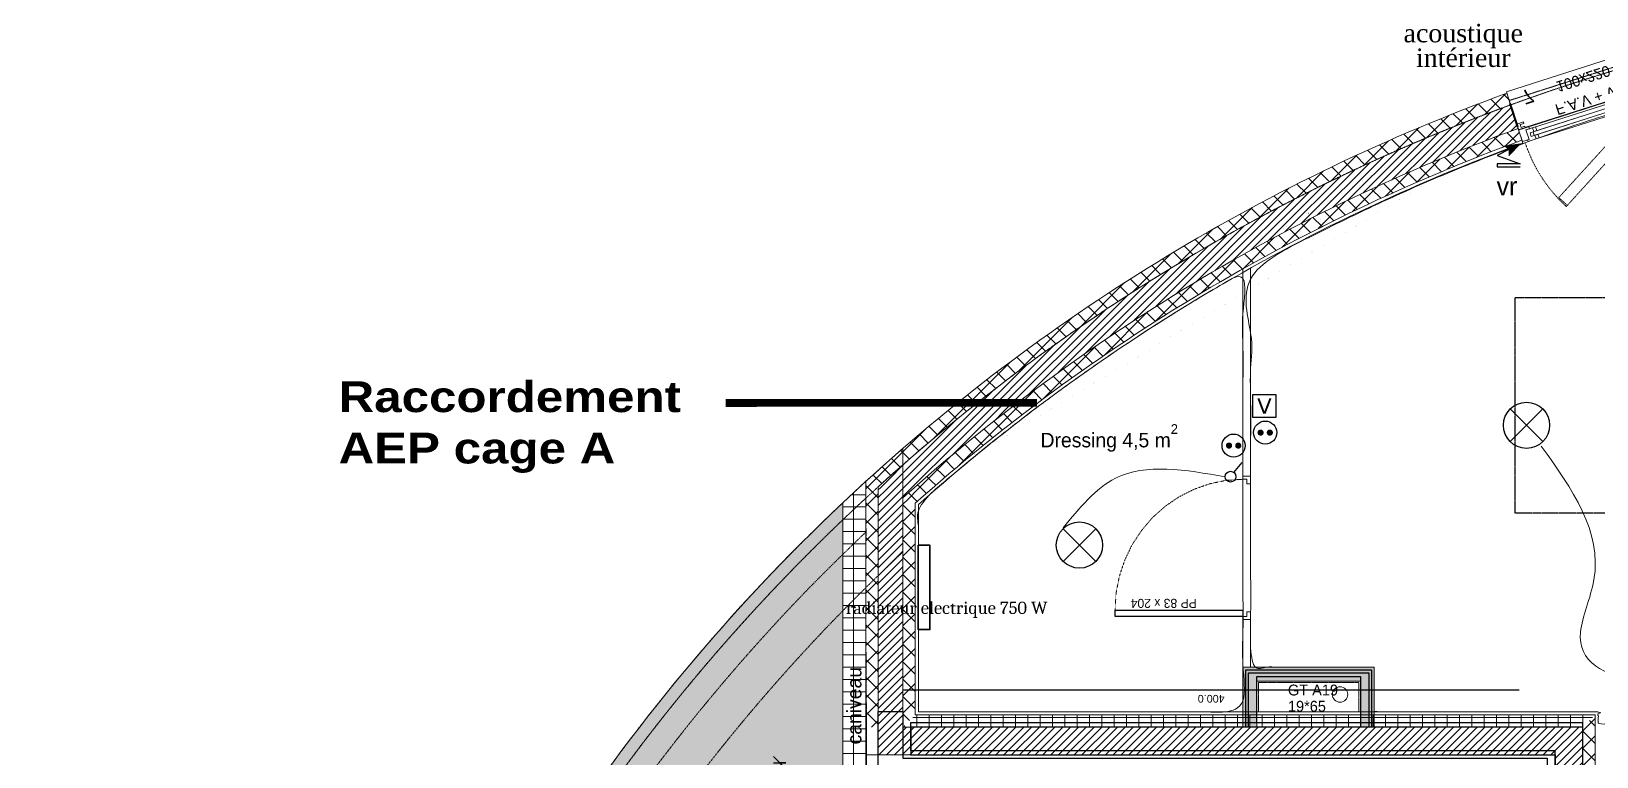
# Model space of a CAD drawing. Header units: centimetres. Extents: x 1724 to 19617, y -6503 to 8072.
# Drawn here: x 3281 to 4297, y 5004 to 5475 of the extents above; entities that cross this region are included whole.
import ezdxf

# ---------------------------------------------------------------- set-up
doc = ezdxf.new("R2010")
doc.units = ezdxf.units.CM
for name, pattern in [('ISO-03', [1.5, 0.6, -0.9]), ('prlm_ef', [0.165, 0.1, -0.065]), ('Style de ligne -14', [0.147638, 0.098425, -0.049213]), ('Style de ligne -17', [0.347222, 0.20828, -0.138942]), ('Style de ligne -18', [0.164042, 0.054681, -0.109361]), ('VW-01', [0.41656, 0.20828, -0.20828])]:
    doc.linetypes.add(name, pattern=pattern)
for name, color, linetype, lineweight in [('B amÈnagement intÈrieur', 7, 'Continuous', 5), ('B BATI-structure', 252, 'VW-01', 18), ('B GÈnÈral', 7, 'Continuous', 5), ('F REMPLISSAGE-vert clair-1', 7, 'Continuous', 5), ('F REMPLISSAGE-vert foncÈ', 7, 'Continuous', 5)]:
    doc.layers.add(name, color=color, linetype=linetype, lineweight=lineweight)
for name, color, linetype in [('B aménagement intérieur', 252, 'Continuous'), ('B Général', 252, 'Continuous'), ('C ANNOTATIONS-prestations', 252, 'Continuous'), ('C ANNOTATIONS-texte', 252, 'Continuous'), ('C ANNOTATIONS-textes-numérotation gaine', 252, 'ISO-03'), ('D SURFACES-shab', 252, 'Continuous'), ('F REMPLISSAGE-vert clair', 252, 'Continuous'), ('F REMPLISSAGE-vert foncé', 252, 'Continuous'), ('prlm-CHAUFF-CONV', 20, 'Continuous'), ('prlm-EAU-EUEV', 25, 'Continuous'), ('prlm-ELEC-CFA', 10, 'Continuous'), ('prlm-ELEC-CFO', 1, 'Continuous'), ('prlm-GT', 242, 'Continuous'), ('prlm-MOD', 64, 'Continuous'), ('prlm-MOD-PB', 123, 'Continuous'), ('prlm-VMC', 93, 'Continuous')]:
    doc.layers.add(name, color=color, linetype=linetype)
doc.styles.add('Arial', font='arial.ttf')
doc.styles.add('Eurostile', font='Eurosti.TTF')
doc.styles.add('Eurostile (bold)', font='Eurostib.TTF')
doc.styles.add('prlm-elec-cfo', font='comic.ttf', dxfattribs={"height": 12})
doc.styles.add('prlm-heavy', font='ariblk.ttf', dxfattribs={"height": 18})
doc.styles.add('prlm-mod', font='cambriaz.ttf', dxfattribs={"height": 18})
doc.styles.add('prlm-vmc', font='pala.ttf', dxfattribs={"height": 14})
doc.styles.get("Standard").update_dxf_attribs({"font": 'isocp.shx', "height": 15})
pattern_1 = [(45, (0.046, -2.938), (-5.656854, 5.656854), []), (135, (0.046, -2.938), (5.656854, 5.656854), [])]
pattern_2 = [(45, (0.0456, -2.938), (2.4253472, -2.6458333), [])]
pattern_3 = [(135, (0.046, -2.938), (-5.656854, -5.656854), []), (225, (0.046, -2.938), (-5.656854, 5.656854), [])]

# ---------------------------------------------------------------- blocks, each defined once
blk = doc.blocks.new('xi.eu')
at = {"layer": 'B Général', "linetype": 'Continuous', "lineweight": 18}
blk.add_circle((0, 0), 5, dxfattribs=at)
blk = doc.blocks.new('xi.PTCE')
at = {"layer": 'prlm-ELEC-CFO', "color": 0}
for points in [[(-10.6, 10.6), (10.6, -10.6)], [(10.6, 10.6), (-10.6, -10.6)]]:
    blk.add_lwpolyline(points, dxfattribs=at)
at = {"layer": 'prlm-ELEC-CFO', "color": 0, "linetype": 'ByBlock'}
blk.add_circle((0, 0), 15, dxfattribs=at)
blk = doc.blocks.new('xi.PC')
at = {"color": 0, "lineweight": 5}
blk.add_wipeout([(-7.5, -7.5), (7.5, -7.5), (7.5, 7.5), (-7.5, 7.5)], dxfattribs=at).dxf.layer = 'prlm-ELEC-CFO'
at = {"layer": 'prlm-ELEC-CFO', "color": 0, "linetype": 'ByBlock', "lineweight": 5, "const_width": 2}
for points in [[(-4, 0, 1), (-2, 0, 1)], [(2, 0, 1), (4, 0, 1)]]:
    blk.add_lwpolyline(points, format="xyb", close=True, dxfattribs=at)
at = {"layer": 'prlm-ELEC-CFO', "color": 0, "linetype": 'ByBlock', "lineweight": -2}
blk.add_circle((0, 0), 7.5, dxfattribs=at)
blk = doc.blocks.new('xi.TV')
at = {"layer": 'prlm-ELEC-CFA', "color": 0, "linetype": 'ByBlock', "lineweight": -2, "flags": 128}
blk.add_lwpolyline([(-7.5, 7.5), (7.5, 7.5), (7.5, -7.5), (-7.5, -7.5)], close=True, dxfattribs=at)
at = {"layer": 'prlm-ELEC-CFA', "color": 0, "linetype": 'ByBlock', "insert": (0, 0), "char_height": 10, "width": 11.36, "attachment_point": 5}
blk.add_mtext('{\\fVerdana|b0|i0|c0|p34;V}', dxfattribs=at)
blk = doc.blocks.new('xi.VR')
at = {"layer": 'prlm-ELEC-CFO', "lineweight": 5}
blk.add_hatch(color=0, dxfattribs=at).paths.add_polyline_path([(-3, 6), (-0.1, 3.7), (0, 0), (7.5, 7.5)])
at = {"layer": 'prlm-ELEC-CFO', "color": 0}
for points in [[(1, 4.2), (-7.5, 0), (7.5, -5.5), (-7.5, -5.5), (-7.5, -7.5), (7.5, -7.5)], [(-3, 6), (7.5, 7.5), (0, 0)]]:
    blk.add_lwpolyline(points, dxfattribs=at)
blk = doc.blocks.new('xi.SA')
at = {"layer": 'prlm-ELEC-CFO', "color": 0}
blk.add_lwpolyline([(0.2, -1.3), (5.5, 5.3)], dxfattribs=at)
blk.add_circle((-2, -4), 3.5, dxfattribs=at)
blk = doc.blocks.new('F 100x220 (all. vitrée fixe) + VR')
at = {"layer": 'B Général', "color": 7, "linetype": 'Continuous', "lineweight": 35}
for p, q in [((-50, 7), (-50, -9)), ((50, 7), (50, -9))]:
    blk.add_line(p, q, dxfattribs=at)
at = {"layer": 'B Général'}
blk.add_line((45, 9), (-45, 9), dxfattribs=at)
at = {"layer": 'B Général', "color": 7, "linetype": 'Style de ligne -14', "lineweight": 5, "flags": 128}
blk.add_lwpolyline([(-35.7, 65.8), (-36.2, 65), (-35.3, 64.5), (-38.6, 58.8), (42.6, 11.9), (45.9, 17.6), (46.8, 17.1), (47.2, 17.9)], close=True, dxfattribs=at)
at = {"layer": 'B Général', "lineweight": 5, "flags": 128}
for points in [[(-43, 10.5), (-43, 9), (-50, 9), (-50, 17), (-45.5, 17), (-45.5, 10.5)], [(-43.5, 15.5), (43.5, 15.5), (43.5, 13), (-43.5, 13)], [(-41, 18), (41, 18), (41, 15.5), (-41, 15.5)], [(-41, 13), (41, 13), (41, 10.5), (-41, 10.5)], [(43, 10.5), (43, 9), (50, 9), (50, 17), (45.5, 17), (45.5, 10.5)], [(-50, 9), (-50, 5), (-45.5, 5), (-45.5, 6), (-48, 6), (-48, 8), (-45.5, 8), (-45.5, 9)], [(50, 9), (50, 5), (45.5, 5), (45.5, 6), (48, 6), (48, 8), (45.5, 8), (45.5, 9)]]:
    blk.add_lwpolyline(points, close=True, dxfattribs=at)
at = {"layer": 'B Général', "color": 7, "linetype": 'Continuous', "lineweight": 5, "flags": 128}
for points in [[(-39, 15.5), (-41.5, 15.5), (-41.5, 13), (-39, 13), (-39, 10.5), (-45.5, 10.5), (-45.5, 17), (-46.5, 17), (-46.5, 18), (-39, 18)], [(39, 15.5), (41.5, 15.5), (41.5, 13), (39, 13), (39, 10.5), (45.5, 10.5), (45.5, 17), (46.5, 17), (46.5, 18), (39, 18)]]:
    blk.add_lwpolyline(points, close=True, dxfattribs=at)
at = {"layer": 'B Général', "color": 7, "linetype": 'Style de ligne -17', "lineweight": 5, "flags": 128}
blk.add_lwpolyline([(-50, 9), (50, 9), (50, -11), (-50, -11)], close=True, dxfattribs=at)
at = {"layer": 'B Général', "lineweight": 13, "flags": 128}
blk.add_lwpolyline([(-50, -9), (-50, -17), (50, -17), (50, -9)], dxfattribs=at)
at = {"layer": 'B Général'}
blk.add_circle((47, 17.5), 0.5, dxfattribs=at)
at = {"layer": 'B Général', "color": 7, "linetype": 'Style de ligne -18', "lineweight": 5}
blk.add_arc((49, 17.5), 97.5, 150.2938, 179.7062, dxfattribs=at)
at = {"layer": 'B Général', "color": 7, "insert": (-23.1, 7.7), "char_height": 7.05, "attachment_point": 1, "line_spacing_factor": 0.895453, "style": 'Eurostile'}
blk.add_mtext('F.A.V + VR', dxfattribs=at)
at = {"layer": 'C ANNOTATIONS-prestations', "insert": (-41.1, -5.2), "char_height": 9.4, "attachment_point": 1, "rotation": 360, "line_spacing_factor": 0.895453, "style": 'Eurostile (bold)'}
blk.add_mtext('7', dxfattribs=at)
at = {"layer": 'C ANNOTATIONS-prestations', "insert": (0, -6.3), "char_height": 7.05, "width": 100, "attachment_point": 2, "rotation": 360, "line_spacing_factor": 0.895453, "style": 'Eurostile'}
blk.add_mtext('100x220', dxfattribs=at)
blk = doc.blocks.new('Groupe-68-1')
at = {"layer": 'B Général', "color": 7, "linetype": 'VW-01', "lineweight": 5, "flags": 128}
blk.add_lwpolyline([(3822.8, 5152.5), (3822.8, 5174.4, 0.122759), (3492.7, 4670.8)], format="xyb", dxfattribs=at)
at = {"layer": 'B Général', "color": 7, "linetype": 'VW-01', "lineweight": 13}
blk.add_rational_spline([(3823, 5152.6), (3606.3, 4947.5), (3507.9, 4665.9), (3459.2, 4503.7), (3410.5, 4341.5), (3406.7, 4324.9), (3403, 4308.4), (3613, 4308.4), (3823, 4308.4), (3822.6, 5140.5), (3823, 5152.6)], [1, 0.971765738928, 1, 1, 1, 1, 1, 1, 1, 1, 1], degree=2, knots=[0, 0, 0, 1, 1, 2, 2, 3, 3, 4, 4, 5, 5, 5], dxfattribs=at)
blk = doc.blocks.new('Groupe-72-1')
at = {"layer": 'B Général', "color": 7, "linetype": 'VW-01', "lineweight": 5, "flags": 128}
blk.add_lwpolyline([(4077.5, 5054.7), (4142.7, 5054.7), (4142.7, 5035.7), (4077.5, 5035.7)], close=True, dxfattribs=at)
at = {"layer": 'C ANNOTATIONS-textes-numérotation gaine', "color": 7, "insert": (4096.7, 5053.4), "char_height": 7.05, "width": 46.049, "attachment_point": 1, "line_spacing_factor": 0.895453, "style": 'Eurostile'}
blk.add_mtext('GT A19\\P19*65', dxfattribs=at)
blk = doc.blocks.new('Groupe-129-1')
at = {"layer": 'C ANNOTATIONS-prestations', "flags": 128}
blk.add_lwpolyline([(3852, 4561.7), (3852, 4543.7), (4288, 4543.7), (4288, 5025.7), (3852, 5025.7), (3852, 5007.7), (4270, 5007.7), (4270, 4561.7), (3852, 4561.7)], close=True, dxfattribs=at)
blk.add_lwpolyline([(3762.9, 5002.7), (3770.9, 5002.7), (3766.9, 5002.7), (3770.9, 4998.7), (3762.9, 5006.7)], dxfattribs=at)
blk = doc.blocks.new('PP 80')
at = {"layer": 'B Général', "flags": 128}
blk.add_lwpolyline([(-43, 2.5), (-43, 85.5), (-39, 85.5), (-39, 2.5)], close=True, dxfattribs=at)
at = {"layer": 'B Général', "linetype": 'Style de ligne -18', "lineweight": 5, "flags": 128}
blk.add_lwpolyline([(46, 2.5), (45.3, 13.3), (43.1, 24), (39.5, 34.3), (34.6, 44), (28.4, 53), (21.1, 61.2), (12.7, 68.3), (3.5, 74.4), (-6.5, 79.2), (-17, 82.7), (-27.9, 84.8), (-39, 85.5)], dxfattribs=at)
at = {"layer": 'B Général', "color": 7, "linetype": 'Continuous', "lineweight": 5, "flags": 128}
for points in [[(-45, 2.5), (-43, 2.5), (-43, 0), (-40, 0), (-40, -2.5), (-45, -2.5)], [(48, 2.5), (46, 2.5), (46, 0), (43, 0), (43, -2.5), (48, -2.5), (48, -2.5), (48, -2.5), (48, 1.8), (48, 1.8)]]:
    blk.add_lwpolyline(points, close=True, dxfattribs=at)
at = {"layer": 'C ANNOTATIONS-prestations', "insert": (-37.5, 32.5), "char_height": 5.874, "attachment_point": 1, "rotation": 90, "line_spacing_factor": 0.895453, "style": 'Eurostile'}
blk.add_mtext('PP 83 x 204', dxfattribs=at)
blk = doc.blocks.new('Groupe-46-1')
at = {"layer": 'B Général', "color": 7, "linetype": 'VW-01', "lineweight": 5}
blk.add_line((70, -115), (-70, -80.4), dxfattribs=at)
at = {"layer": 'B Général', "linetype": 'VW-01', "flags": 128}
for points in [[(-70, 35), (70, 35), (70, -155), (-70, -155)], [(-70, -115), (70, -115), (70, -155), (-70, -155)]]:
    blk.add_lwpolyline(points, close=True, dxfattribs=at)

msp = doc.modelspace()

# ---------------------------------------------------------------- hatches: boundary and pattern name
at = {"layer": 'B GÈnÈral', "linetype": 'Continuous', "lineweight": 5, "true_color": 0x808080}
h = msp.add_hatch(dxfattribs=at)
h.set_pattern_fill('02_ISOLANT', color=8, angle=45, style=0, pattern_type=2)
h.set_pattern_definition([(90, (3822.886, 4581.777), (-8, -4e-16), []), (180, (3822.886, 4581.777), (1e-15, 8), [])])
h.paths.add_polyline_path([(3807.886, 4581.777), (3807.886, 5168.48), (3822.886, 5182.466), (3822.886, 4581.777)])
h = msp.add_hatch(dxfattribs=at)
h.set_pattern_fill('02_ISOLANT', color=8, angle=90, style=0, pattern_type=2)
h.set_pattern_definition(pattern_3)
h.paths.add_polyline_path([(3822.996, 5022.777), (3830.996, 5022.777), (3830.996, 5178.909), (3822.996, 5182.466)])
at = {"layer": 'B GÈnÈral', "linetype": 'Continuous', "lineweight": 5}
h = msp.add_hatch(dxfattribs=at)
h.set_pattern_fill('50_BETON', style=0, pattern_type=2)
h.set_pattern_definition(pattern_2)
h.paths.add_polyline_path([(3830.996, 5004.777), (3846.996, 5022.777), (3846.996, 5171.795), (3830.996, 5178.909)])
at = {"layer": 'B GÈnÈral', "linetype": 'Continuous', "lineweight": 5, "true_color": 0x808080}
h = msp.add_hatch(dxfattribs=at)
h.set_pattern_fill('02_ISOLANT', color=8, angle=90, style=0, pattern_type=2)
h.set_pattern_definition(pattern_3)
h.paths.add_polyline_path([(3846.996, 5022.777), (3854.996, 5030.777), (3854.996, 5168.238), (3846.996, 5171.795)])
at = {"layer": 'B GÈnÈral', "linetype": 'Continuous', "lineweight": 0, "true_color": 0xeeeeee}
h = msp.add_hatch(color=7, dxfattribs=at)
edge = h.paths.add_edge_path()
edge.add_line((3485.145, 4670.51), (3485.086, 4670.342))
edge.add_line((3485.086, 4670.342), (3281.489, 3992.09))
edge.add_line((3281.489, 3992.09), (3815.996, 3992.09))
edge.add_line((3815.996, 3992.09), (3815.996, 4548.777))
edge.add_line((3815.996, 4548.777), (3477.829, 4548.777))
edge.add_line((3477.829, 4548.777), (3487.605, 4581.343))
edge.add_line((3487.605, 4581.343), (3807.886, 4581.777))
edge.add_line((3807.886, 4581.777), (3807.886, 5168.48))
edge.add_arc((4668.456, 4257.162), 1253.428, 133.359454, 160.744944)
edge.add_line((3485.145, 4670.51), (3485.145, 4670.51))
at = {"layer": 'B GÈnÈral', "linetype": 'Continuous', "lineweight": 5, "true_color": 0x808080}
h = msp.add_hatch(dxfattribs=at)
h.set_pattern_fill('02_ISOLANT', color=8, angle=-135, style=0, pattern_type=2)
h.set_pattern_definition([(270, (0.046, -2.938), (8, 1e-15), []), (0, (0.046, -2.938), (0, -8), [])])
h.paths.add_polyline_path([(4296.045, 5030.777), (3854.996, 5030.777), (3846.996, 5022.777), (4288.045, 5022.777)])
h = msp.add_hatch(dxfattribs=at)
h.set_pattern_fill('02_ISOLANT', color=8, angle=-90, style=0, pattern_type=2)
h.set_pattern_definition([(315, (0.046, -2.938), (5.656854, 5.656854), []), (45, (0.046, -2.938), (5.656854, -5.656854), [])])
h.paths.add_polyline_path([(4296.045, 5030.777), (4288.045, 5022.777), (4288.045, 4640.5), (4296.045, 4648.5)])
at = {"layer": 'B GÈnÈral', "linetype": 'Continuous', "lineweight": 5}
h = msp.add_hatch(dxfattribs=at)
h.set_pattern_fill('50_BETON', style=0, pattern_type=2)
h.set_pattern_definition(pattern_2)
h.paths.add_polyline_path([(3846.996, 5022.777), (3830.996, 5004.777), (4270.045, 5004.777), (4288.045, 5022.777)])
h = msp.add_hatch(dxfattribs=at)
h.set_pattern_fill('50_BETON', style=0, pattern_type=2)
h.set_pattern_definition(pattern_2)
h.paths.add_polyline_path([(4288.045, 5022.777), (4270.045, 5004.777), (4270.045, 4548.432), (4288.045, 4548.432)])

# ---------------------------------------------------------------- linework, layer by layer
at = {"layer": 'B amÈnagement intÈrieur', "color": 9, "linetype": 'Continuous', "true_color": 0xc0dcc0}
for points in [[(4076.551, 5022.777), (4067.551, 5022.777), (4076.551, 5052.754), (4067.551, 5061.754)], [(4076.551, 5052.754), (4067.551, 5061.754), (4143.77, 5052.754), (4152.77, 5061.754)], [(4143.77, 5052.754), (4152.77, 5061.754), (4143.77, 5022.777), (4152.77, 5022.777)]]:
    msp.add_solid(points, dxfattribs=at)
at = {"layer": 'B aménagement intérieur', "color": 7, "linetype": 'Continuous', "lineweight": 13}
for p, q in [((4067.551, 5022.777), (4067.551, 5061.754)), ((4067.551, 5061.754), (4152.77, 5061.754)), ((4152.77, 5061.754), (4152.77, 5022.777)), ((4076.551, 5022.777), (4076.551, 5052.754)), ((4076.551, 5052.754), (4143.77, 5052.754)), ((4143.77, 5052.754), (4143.77, 5022.777)), ((4076.551, 5022.777), (4067.551, 5022.777)), ((4143.77, 5022.777), (4152.77, 5022.777))]:
    msp.add_line(p, q, dxfattribs=at)
at = {"layer": 'B BATI-structure', "color": 1, "linetype": 'VW-01', "lineweight": 5, "true_color": 0xff0000, "flags": 128}
msp.add_lwpolyline([(3335.994, 3992.09), (3281.489, 3992.09), (3485.086, 4670.342), (3485.145, 4670.51, -0.13081688), (3846.996, 5203.82), (3846.996, 5136.563, 0.12131386), (3532.654, 4654.896), (3482.814, 4488.862), (3470.867, 4441.398)], format="xyb", close=True, dxfattribs=at)
at = {"layer": 'B Général', "color": 7, "linetype": 'Continuous', "lineweight": 13}
for p, q in [((4238.792, 5434.444), (4249.16, 5402.034)), ((3822.996, 5182.466), (3822.996, 5022.777)), ((3856.996, 5167.349), (3856.996, 5032.777)), ((4067.551, 5092.777), (4067.551, 5061.754)), ((4072.551, 5092.777), (4072.551, 5061.754)), ((3856.996, 5032.777), (4298.045, 5032.777)), ((3822.996, 5022.777), (3822.996, 5004.777)), ((3856.996, 5022.777), (4288.045, 5022.777)), ((4288.045, 5022.777), (4288.045, 4640.5))]:
    msp.add_line(p, q, dxfattribs=at)
at = {"layer": 'B Général', "color": 7, "linetype": 'Continuous', "lineweight": 5}
for p, q in [((3822.996, 5182.466), (3822.996, 5022.777)), ((4067.551, 5185.777), (4072.551, 5185.777)), ((3830.996, 5178.909), (3830.996, 5022.777)), ((3846.996, 5171.795), (3846.996, 5022.777)), ((3854.996, 5168.238), (3854.996, 5030.777)), ((3854.996, 5168.238), (3854.996, 5030.777)), ((3856.996, 5167.349), (3856.996, 5032.777)), ((4067.551, 5092.777), (4067.551, 5061.754)), ((4067.551, 5092.777), (4072.551, 5092.777)), ((4072.551, 5092.777), (4072.551, 5061.754)), ((3854.996, 5030.777), (4296.045, 5030.777)), ((3856.996, 5032.777), (4298.045, 5032.777)), ((4296.045, 5030.777), (4296.045, 4648.5)), ((3846.996, 5022.777), (3856.996, 5022.777)), ((4288.045, 5022.777), (3856.996, 5022.777)), ((3856.996, 5022.777), (4288.045, 5022.777)), ((4288.045, 4640.5), (4288.045, 5022.777)), ((4288.045, 5022.777), (4288.045, 4640.5)), ((3822.996, 5004.777), (3830.996, 5004.777)), ((4270.045, 5004.777), (3830.996, 5004.777)), ((4270.045, 4548.432), (4270.045, 5004.777))]:
    msp.add_line(p, q, dxfattribs=at)
at = {"layer": 'B Général', "color": 7, "linetype": 'Continuous', "lineweight": 18}
for p, q in [((3830.996, 5178.909), (3830.996, 5022.777)), ((3846.996, 5171.795), (3846.996, 5022.777)), ((3830.996, 5004.777), (3830.996, 5022.777)), ((3846.996, 5022.777), (3856.996, 5022.777)), ((4288.045, 5022.777), (3856.996, 5022.777)), ((4288.045, 4640.5), (4288.045, 5022.777)), ((4270.045, 5004.777), (3830.996, 5004.777)), ((4270.045, 4548.432), (4270.045, 5004.777))]:
    msp.add_line(p, q, dxfattribs=at)
at = {"layer": 'B Général', "color": 7, "linetype": 'Continuous', "lineweight": 5, "flags": 128}
msp.add_lwpolyline([(3807.886, 4581.777), (3807.886, 5168.48), (3822.886, 5182.466), (3822.886, 4581.777)], close=True, dxfattribs=at)
msp.add_lwpolyline([(3485.145, 4670.51), (3485.086, 4670.342), (3281.489, 3992.09), (3815.996, 3992.09), (3815.996, 4548.777), (3477.829, 4548.777), (3487.605, 4581.343), (3807.886, 4581.777), (3807.886, 5168.48, 0.12006372), (3485.145, 4670.51)], format="xyb", close=True, dxfattribs=at)
at = {"layer": 'F REMPLISSAGE-vert clair'}
for p, q in [((4069.351, 5022.777), (4069.351, 5059.954)), ((4069.351, 5059.954), (4150.97, 5059.954)), ((4071.151, 5022.777), (4071.151, 5058.154)), ((4071.151, 5022.777), (4071.151, 5058.154)), ((4071.151, 5058.154), (4149.17, 5058.154)), ((4071.151, 5058.154), (4149.17, 5058.154)), ((4149.17, 5058.154), (4149.17, 5022.777)), ((4149.17, 5058.154), (4149.17, 5022.777)), ((4150.97, 5059.954), (4150.97, 5022.777))]:
    msp.add_line(p, q, dxfattribs=at)
at = {"layer": 'F REMPLISSAGE-vert clair', "color": 7, "linetype": 'Continuous', "lineweight": 13}
for p, q in [((4076.551, 5022.777), (4076.551, 5052.754)), ((4076.551, 5052.754), (4143.77, 5052.754)), ((4143.77, 5052.754), (4143.77, 5022.777))]:
    msp.add_line(p, q, dxfattribs=at)
at = {"layer": 'F REMPLISSAGE-vert clair-1', "color": 9, "linetype": 'Continuous', "true_color": 0xc0dcc0}
for points in [[(4069.351, 5022.777), (4071.151, 5022.777), (4069.351, 5059.954), (4071.151, 5058.154)], [(4069.351, 5059.954), (4071.151, 5058.154), (4150.97, 5059.954), (4149.17, 5058.154)], [(4071.151, 5022.777), (4076.551, 5022.777), (4071.151, 5058.154), (4076.551, 5052.754)], [(4071.151, 5058.154), (4076.551, 5052.754), (4149.17, 5058.154), (4143.77, 5052.754)], [(4149.17, 5058.154), (4143.77, 5052.754), (4149.17, 5022.777), (4143.77, 5022.777)], [(4150.97, 5059.954), (4149.17, 5058.154), (4150.97, 5022.777), (4149.17, 5022.777)]]:
    msp.add_solid(points, dxfattribs=at)
at = {"layer": 'F REMPLISSAGE-vert foncÈ', "color": 54, "linetype": 'Continuous', "true_color": 0x99aa00}
for points in [[(4067.551, 5022.777), (4069.351, 5022.777), (4067.551, 5061.754), (4069.351, 5059.954)], [(4067.551, 5061.754), (4069.351, 5059.954), (4152.77, 5061.754), (4150.97, 5059.954)], [(4152.77, 5061.754), (4150.97, 5059.954), (4152.77, 5022.777), (4150.97, 5022.777)]]:
    msp.add_solid(points, dxfattribs=at)
at = {"layer": 'F REMPLISSAGE-vert foncé', "color": 7, "linetype": 'Continuous', "lineweight": 13}
for p, q in [((4067.551, 5022.777), (4067.551, 5061.754)), ((4067.551, 5061.754), (4152.77, 5061.754)), ((4152.77, 5061.754), (4152.77, 5022.777))]:
    msp.add_line(p, q, dxfattribs=at)
at = {"layer": 'F REMPLISSAGE-vert foncé'}
for p, q in [((4069.351, 5022.777), (4069.351, 5059.954)), ((4069.351, 5059.954), (4150.97, 5059.954)), ((4150.97, 5059.954), (4150.97, 5022.777))]:
    msp.add_line(p, q, dxfattribs=at)
at = {"layer": 'prlm-CHAUFF-CONV', "lineweight": 30}
msp.add_lwpolyline([(3856.951, 5140.991), (3864.452, 5140.991), (3864.452, 5086.166), (3856.951, 5086.166)], close=True, dxfattribs=at)
at = {"layer": 'prlm-ELEC-CFO', "lineweight": 13}
for points in [[(4420.367, 5050.759), (4286.564, 5084.535), (4295.222, 5118.425), (4261.119, 5205.307)], [(4056.009, 5185.406), (3984.883, 5184.428), (3950.943, 5152.31)]]:
    msp.add_spline(points, degree=3, dxfattribs=at)
at = {"layer": 'prlm-GT'}
msp.add_lwpolyline([(4076.505, 5055.692), (4143.725, 5055.692), (4143.725, 5025.715), (4076.505, 5025.715)], close=True, dxfattribs=at)
at = {"layer": 'prlm-MOD', "color": 0}
msp.add_line((4246.751, 5046.857), (3847.151, 5046.857), dxfattribs=at)
at = {"layer": 'prlm-MOD', "linetype": 'Continuous', "lineweight": -3}
msp.add_lwpolyline([(3846.951, 5002.715), (4264.951, 5002.715), (4264.951, 4566.715), (3846.951, 4566.715), (3846.951, 4536.715), (3830.951, 4536.715), (3830.951, 4729.715), (3846.951, 4729.715), (3846.951, 4584.715), (4246.951, 4584.715), (4246.951, 4984.715), (3846.951, 4984.715), (3846.951, 4844.715), (3830.951, 4844.715), (3830.951, 5032.942), (3846.951, 5032.942), (3846.951, 5002.715)], dxfattribs=at)
msp.add_lwpolyline([(3851.951, 4561.715), (3851.951, 4543.715), (4287.951, 4543.715), (4287.951, 5025.715), (3851.951, 5025.715), (3851.951, 5007.715), (4269.951, 5007.715), (4269.951, 4561.715), (3851.951, 4561.715)], close=True, dxfattribs=at)
at = {"layer": 'prlm-MOD-PB', "linetype": 'prlm_ef', "ltscale": 300, "const_width": 5, "flags": 128}
msp.add_lwpolyline([(3732.006, 5233.3), (3933.986, 5233.461)], dxfattribs=at)

# ---------------------------------------------------------------- block references
at = {"layer": 'B aménagement intérieur', "color": 7, "rotation": 90}
msp.add_blockref('PP 80', (4070.051, 5137.777), dxfattribs=at)
at = {"layer": 'B Général', "rotation": 90}
msp.add_blockref('Groupe-46-1', (4279.091, 5231.765), dxfattribs=at)
at = {"layer": 'B Général', "color": 7}
msp.add_blockref('Groupe-68-1', (0.046, -2.938), dxfattribs=at)
at = {"layer": 'B Général', "color": 252, "true_color": 0x989898}
msp.add_blockref('Groupe-129-1', (0.046, -2.938), dxfattribs=at)
at = {"layer": 'prlm-EAU-EUEV', "xscale": -1, "rotation": 90}
msp.add_blockref('xi.eu', (4130.552, 5044.068), dxfattribs=at)
at = {"layer": 'prlm-ELEC-CFO'}
for name, p in [('xi.VR', (4239.959, 5394.057)), ('xi.PTCE', (4251.517, 5218.821)), ('xi.PC', (4081.984, 5214.091)), ('xi.SA', (4061.509, 5189.455)), ('xi.PTCE', (3961.475, 5141.083))]:
    msp.add_blockref(name, p, dxfattribs=at)

# ---------------------------------------------------------------- texts
at = {"layer": 'C ANNOTATIONS-prestations', "insert": (3810.635, 5011.615), "char_height": 9.3982, "attachment_point": 1, "rotation": 90, "line_spacing_factor": 0.895453, "style": 'Eurostile'}
msp.add_mtext('caniveau', dxfattribs=at)
at = {"layer": 'C ANNOTATIONS-texte', "insert": (3980.806, 5201.675), "char_height": 9.39822, "attachment_point": 8, "line_spacing_factor": 0.895453, "style": 'Eurostile'}
msp.add_mtext('Dressing 4,5 m{\\H0.6667x;\\S2^ ;}', dxfattribs=at)
at = {"layer": 'prlm-CHAUFF-CONV', "insert": (3809.872, 5104.34), "char_height": 8, "attachment_point": 1, "style": 'prlm-mod'}
msp.add_mtext_dynamic_manual_height_columns('radiateur electrique 750 W', width=227.5317, gutter_width=0.9, heights=[0], dxfattribs=at)
at = {"layer": 'prlm-ELEC-CFO', "lineweight": 20, "insert": (4238.831, 5374.054), "char_height": 12, "attachment_point": 5, "line_spacing_factor": 0.8, "style": 'prlm-elec-cfo', "bg_fill": 3, "box_fill_scale": 1.1, "bg_fill_color": 256, "bg_fill_transparency": 0}
msp.add_mtext('vr', dxfattribs=at)
at = {"layer": 'prlm-MOD', "color": 0, "insert": (4046.951, 5041.314), "char_height": 5, "attachment_point": 5, "rotation": 180, "style": 'Arial'}
msp.add_mtext('\\A1;400.0', dxfattribs=at)
at = {"layer": 'prlm-MOD-PB', "linetype": 'prlm_ef', "ltscale": 300, "insert": (3480.849, 5247.394), "char_height": 20, "width": 222.4685, "attachment_point": 1, "style": 'prlm-heavy'}
msp.add_mtext('Raccordement AEP cage A', dxfattribs=at)
at = {"layer": 'prlm-VMC', "insert": (4210.492, 5473.401), "char_height": 12, "width": 20.51, "attachment_point": 5, "line_spacing_factor": 0.8, "style": 'prlm-vmc', "bg_fill": 2}
msp.add_mtext('Auvent acoustique intérieur', dxfattribs=at)

# ---------------------------------------------------------------- next in the draw order: block references
at = {"layer": 'B Général', "color": 7, "xscale": -1, "rotation": 197.7395661318826}
msp.add_blockref('F 100x220 (all. vitrée fixe) + VR', (4291.29, 5434.437), dxfattribs=at)
at = {"layer": 'prlm-ELEC-CFA'}
msp.add_blockref('xi.TV', (4081.474, 5231.286), dxfattribs=at)
at = {"layer": 'prlm-ELEC-CFO'}
msp.add_blockref('xi.PC', (4061.509, 5205.64), dxfattribs=at)

# ---------------------------------------------------------------- next in the draw order: hatches: boundary and pattern name
at = {"layer": 'B GÈnÈral', "linetype": 'Continuous', "lineweight": 5, "true_color": 0x808080}
h = msp.add_hatch(dxfattribs=at)
h.set_pattern_fill('02_ISOLANT', color=8, style=0, pattern_type=2)
h.set_pattern_definition(pattern_1)
edge = h.paths.add_edge_path()
edge.add_arc((4667.805, 4257.468), 1244.726, 110.041727, 132.244567)
edge.add_line((3830.98, 5178.917), (3822.996, 5182.466))
edge.add_arc((4667.805, 4257.468), 1252.726, 110.027018, 132.405726, ccw=False)
edge.add_line((4238.792, 5434.444), (4241.232, 5426.818))
at = {"layer": 'B GÈnÈral', "linetype": 'Continuous', "lineweight": 5}
h = msp.add_hatch(dxfattribs=at)
h.set_pattern_fill('50_BETON', style=0, pattern_type=2)
h.set_pattern_definition(pattern_2)
edge = h.paths.add_edge_path()
edge.add_arc((4667.805, 4257.468), 1228.726, 110.071722, 131.915331)
edge.add_line((3846.977, 5171.804), (3830.98, 5178.917))
edge.add_arc((4667.805, 4257.468), 1244.726, 110.041727, 132.244567, ccw=False)
edge.add_line((4241.232, 5426.818), (4246.111, 5411.566))
at = {"layer": 'B GÈnÈral', "linetype": 'Continuous', "lineweight": 5, "true_color": 0x808080}
h = msp.add_hatch(dxfattribs=at)
h.set_pattern_fill('02_ISOLANT', color=8, style=0, pattern_type=2)
h.set_pattern_definition(pattern_1)
edge = h.paths.add_edge_path()
edge.add_arc((4667.805, 4257.468), 1220.726, 110.087014, 131.747151)
edge.add_line((3854.991, 5168.24), (3846.977, 5171.804))
edge.add_arc((4667.805, 4257.468), 1228.726, 110.071722, 131.915331, ccw=False)
edge.add_line((4246.111, 5411.566), (4248.55, 5403.94))

# ---------------------------------------------------------------- next in the draw order: linework, layer by layer
at = {"layer": 'B Général', "color": 7, "linetype": 'Continuous', "lineweight": 13}
for p, q in [((4067.551, 5320.659), (4067.551, 5185.777)), ((4072.551, 5320.659), (4072.551, 5185.777))]:
    msp.add_line(p, q, dxfattribs=at)
at = {"layer": 'B Général', "color": 7, "linetype": 'Continuous', "lineweight": 5}
for p, q in [((4067.551, 5320.659), (4067.551, 5185.777)), ((4072.551, 5320.659), (4072.551, 5185.777))]:
    msp.add_line(p, q, dxfattribs=at)
at = {"layer": 'B Général', "color": 1, "linetype": 'VW-01', "lineweight": 5, "true_color": 0xff0000, "flags": 128}
msp.add_lwpolyline([(4569.481, 5498.311, 0.29724608), (3492.697, 4667.872), (3431.643, 4464.48)], format="xyb", dxfattribs=at)
at = {"layer": 'B Général', "color": 7, "linetype": 'Continuous', "lineweight": 5}
for radius, start, end in [(1252.726, 110.027018, 132.405726), (1244.726, 110.041727, 132.244567), (1228.726, 110.071722, 131.915331), (1220.726, 110.087014, 131.747151), (1220.726, 110.087014, 131.747151), (1218.726, 110.090868, 131.704726)]:
    msp.add_arc((4667.805, 4257.468), radius, start, end, dxfattribs=at)
at = {"layer": 'B Général', "color": 7, "linetype": 'Continuous', "lineweight": 13}
for radius, start, end in [(1252.726, 110.027018, 132.405726), (1218.726, 110.090868, 131.704726)]:
    msp.add_arc((4667.805, 4257.468), radius, start, end, dxfattribs=at)
at = {"layer": 'B Général', "color": 7, "linetype": 'Continuous', "lineweight": 18}
for radius, start, end in [(1244.726, 110.041727, 132.244567), (1228.726, 110.071722, 131.915331)]:
    msp.add_arc((4667.805, 4257.468), radius, start, end, dxfattribs=at)
at = {"layer": 'D SURFACES-shab', "lineweight": 18}
for points, knots in [([(4152.77, 5061.754), (4152.77, 5047.265), (4152.77, 5032.777), (4225.408, 5032.777), (4298.045, 5032.777), (4298.045, 5028.777), (4298.045, 5024.777), (4366.028, 5024.777), (4434.01, 5024.777), (4434.01, 5239.168), (4434.01, 5453.559), (4247.172, 5417.078), (4072.551, 5320.659), (4072.551, 5191.206), (4072.551, 5061.754), (4112.661, 5061.754), (4152.77, 5061.754)], [0, 0, 0, 1, 1, 2, 2, 3, 3, 4, 4, 5, 5, 6, 6, 7, 7, 8, 8, 8]), ([(3856.996, 5032.777), (3856.996, 5100.063), (3856.996, 5167.349), (3954.229, 5253.909), (4067.551, 5318.123), (4067.551, 5175.45), (4067.551, 5032.777), (3962.274, 5032.777), (3856.996, 5032.777)], [0, 0, 0, 1, 1, 2, 2, 3, 3, 4, 4, 4])]:
    msp.add_open_spline(points, degree=2, knots=knots, dxfattribs=at)

# ---------------------------------------------------------------- next in the draw order: block references
at = {"layer": 'C ANNOTATIONS-textes-numérotation gaine', "color": 7}
msp.add_blockref('Groupe-72-1', (0.046, -2.938), dxfattribs=at)

doc.saveas('drawing.dxf')
